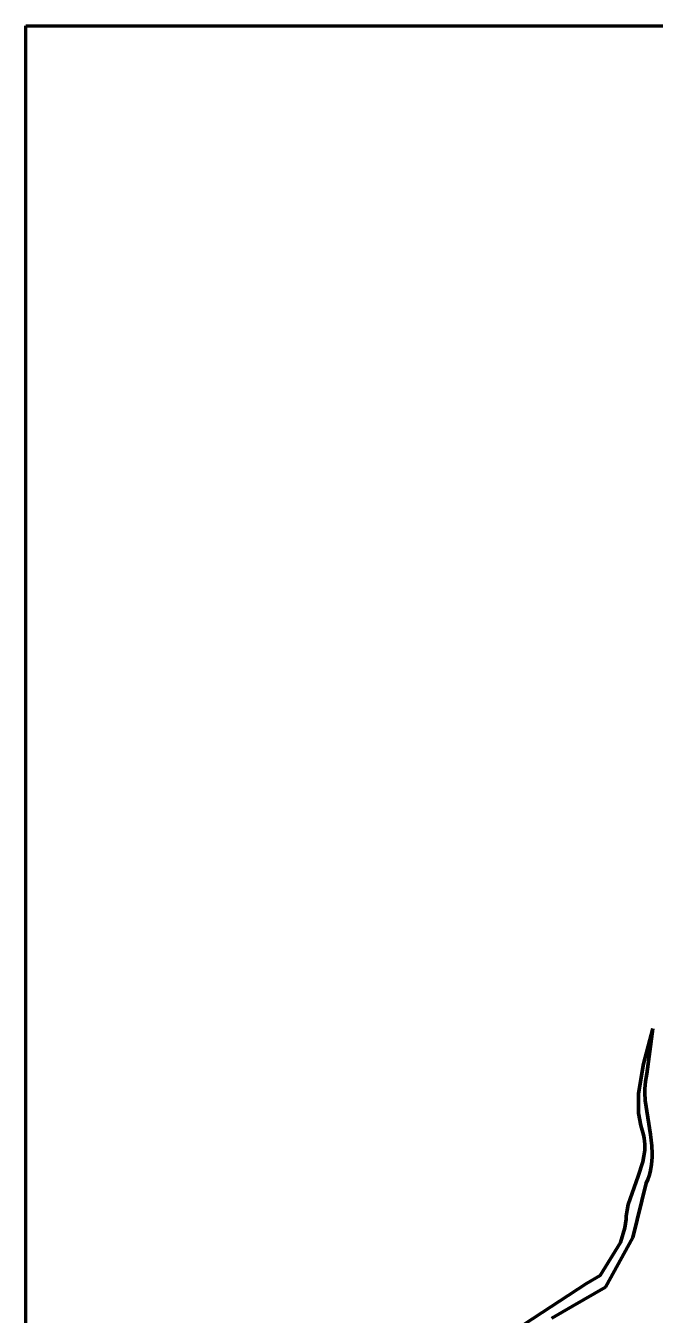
# Model space of a CAD drawing. Header units: millimetres. Extents: x 0 to 11, y 0 to 14.1.
# Drawn here: x 0 to 1.332, y 11.326 to 14.056 of the extents above; entities that cross this region are included whole.
import ezdxf

# ---------------------------------------------------------------- set-up
doc = ezdxf.new("R2010")
doc.units = ezdxf.units.MM
doc.layers.add('color#010101ff', color=7, linetype='CONTINUOUS', lineweight=100)
doc.layers.add('color#fefefeff', color=7, linetype='CONTINUOUS', lineweight=100)

msp = doc.modelspace()

# ---------------------------------------------------------------- linework, layer by layer
at = {"layer": 'color#010101ff'}
for p, q in [((1.3076, 11.8578), (1.3277, 11.9327)), ((1.3277, 11.9327), (1.3148, 11.837)), ((1.2973, 11.7954), (1.3076, 11.8578)), ((1.3119, 11.8209), (1.3111, 11.8129)), ((1.3131, 11.829), (1.3119, 11.8209)), ((1.3148, 11.837), (1.3131, 11.829)), ((1.2974, 11.7534), (1.2973, 11.7954)), ((1.3107, 11.8048), (1.3106, 11.7967)), ((1.3106, 11.7967), (1.3114, 11.7806)), ((1.3111, 11.8129), (1.3107, 11.8048)), ((1.3114, 11.7806), (1.3223, 11.7081)), ((1.3017, 11.7275), (1.2974, 11.7534)), ((1.308, 11.7074), (1.3017, 11.7275)), ((1.3092, 11.7008), (1.308, 11.7074)), ((1.3101, 11.6942), (1.3092, 11.7008)), ((1.3105, 11.6878), (1.3101, 11.6942)), ((1.3105, 11.6814), (1.3105, 11.6878)), ((1.3223, 11.7081), (1.3252, 11.6841)), ((1.3252, 11.6841), (1.326, 11.6682)), ((1.3061, 11.6505), (1.3087, 11.6627)), ((1.3087, 11.6627), (1.3102, 11.6751)), ((1.3102, 11.6751), (1.3105, 11.6814)), ((1.326, 11.6603), (1.3256, 11.6524)), ((1.326, 11.6682), (1.326, 11.6603)), ((1.2965, 11.6205), (1.3061, 11.6505)), ((1.3218, 11.6289), (1.3196, 11.6211)), ((1.3235, 11.6367), (1.3218, 11.6289)), ((1.3248, 11.6445), (1.3235, 11.6367)), ((1.3256, 11.6524), (1.3248, 11.6445)), ((1.2754, 11.5604), (1.2965, 11.6205)), ((1.3134, 11.6056), (1.2852, 11.4905)), ((1.3168, 11.6133), (1.3134, 11.6056)), ((1.3196, 11.6211), (1.3168, 11.6133)), ((1.2713, 11.5353), (1.2728, 11.5479)), ((1.2728, 11.5479), (1.2754, 11.5604)), ((1.2684, 11.5106), (1.2709, 11.5288)), ((1.2709, 11.5288), (1.2713, 11.5353)), ((1.2589, 11.48), (1.2684, 11.5106)), ((1.2157, 11.4097), (1.2589, 11.48)), ((1.2852, 11.4905), (1.227, 11.3855)), ((1.0542, 11.3064), (1.1873, 11.3927)), ((1.227, 11.3855), (1.1576, 11.3447)), ((1.1873, 11.3927), (1.2157, 11.4097)), ((1.1576, 11.3447), (1.1138, 11.3192))]:
    msp.add_line(p, q, dxfattribs=at)
at = {"layer": 'color#fefefeff'}
for p, q in [((0, 14.0556), (10.9583, 14.0556)), ((0, 0), (0, 14.0556)), ((1.3277, 11.9327), (1.3076, 11.8578)), ((1.3148, 11.837), (1.3277, 11.9327)), ((1.3076, 11.8578), (1.2973, 11.7954)), ((1.3111, 11.8129), (1.3119, 11.8209)), ((1.3119, 11.8209), (1.3131, 11.829)), ((1.3131, 11.829), (1.3148, 11.837)), ((1.2973, 11.7954), (1.2974, 11.7534)), ((1.3106, 11.7967), (1.3107, 11.8048)), ((1.3114, 11.7806), (1.3106, 11.7967)), ((1.3107, 11.8048), (1.3111, 11.8129)), ((1.3223, 11.7081), (1.3114, 11.7806)), ((1.2974, 11.7534), (1.3017, 11.7275)), ((1.3017, 11.7275), (1.308, 11.7074)), ((1.308, 11.7074), (1.3092, 11.7008)), ((1.3092, 11.7008), (1.3101, 11.6942)), ((1.3101, 11.6942), (1.3105, 11.6878)), ((1.3105, 11.6878), (1.3105, 11.6814)), ((1.3252, 11.6841), (1.3223, 11.7081)), ((1.326, 11.6682), (1.3252, 11.6841)), ((1.3087, 11.6627), (1.3061, 11.6505)), ((1.3102, 11.6751), (1.3087, 11.6627)), ((1.3105, 11.6814), (1.3102, 11.6751)), ((1.3256, 11.6524), (1.326, 11.6603)), ((1.326, 11.6603), (1.326, 11.6682)), ((1.3061, 11.6505), (1.2965, 11.6205)), ((1.3196, 11.6211), (1.3218, 11.6289)), ((1.3218, 11.6289), (1.3235, 11.6367)), ((1.3235, 11.6367), (1.3248, 11.6445)), ((1.3248, 11.6445), (1.3256, 11.6524)), ((1.2965, 11.6205), (1.2754, 11.5604)), ((1.2852, 11.4905), (1.3134, 11.6056)), ((1.3134, 11.6056), (1.3168, 11.6133)), ((1.3168, 11.6133), (1.3196, 11.6211)), ((1.2728, 11.5479), (1.2713, 11.5353)), ((1.2754, 11.5604), (1.2728, 11.5479)), ((1.2709, 11.5288), (1.2684, 11.5106)), ((1.2713, 11.5353), (1.2709, 11.5288)), ((1.2684, 11.5106), (1.2589, 11.48)), ((1.2589, 11.48), (1.2157, 11.4097)), ((1.227, 11.3855), (1.2852, 11.4905)), ((1.1873, 11.3927), (1.0542, 11.3064)), ((1.1576, 11.3447), (1.227, 11.3855)), ((1.2157, 11.4097), (1.1873, 11.3927)), ((1.1138, 11.3192), (1.1576, 11.3447))]:
    msp.add_line(p, q, dxfattribs=at)

doc.saveas('drawing.dxf')
